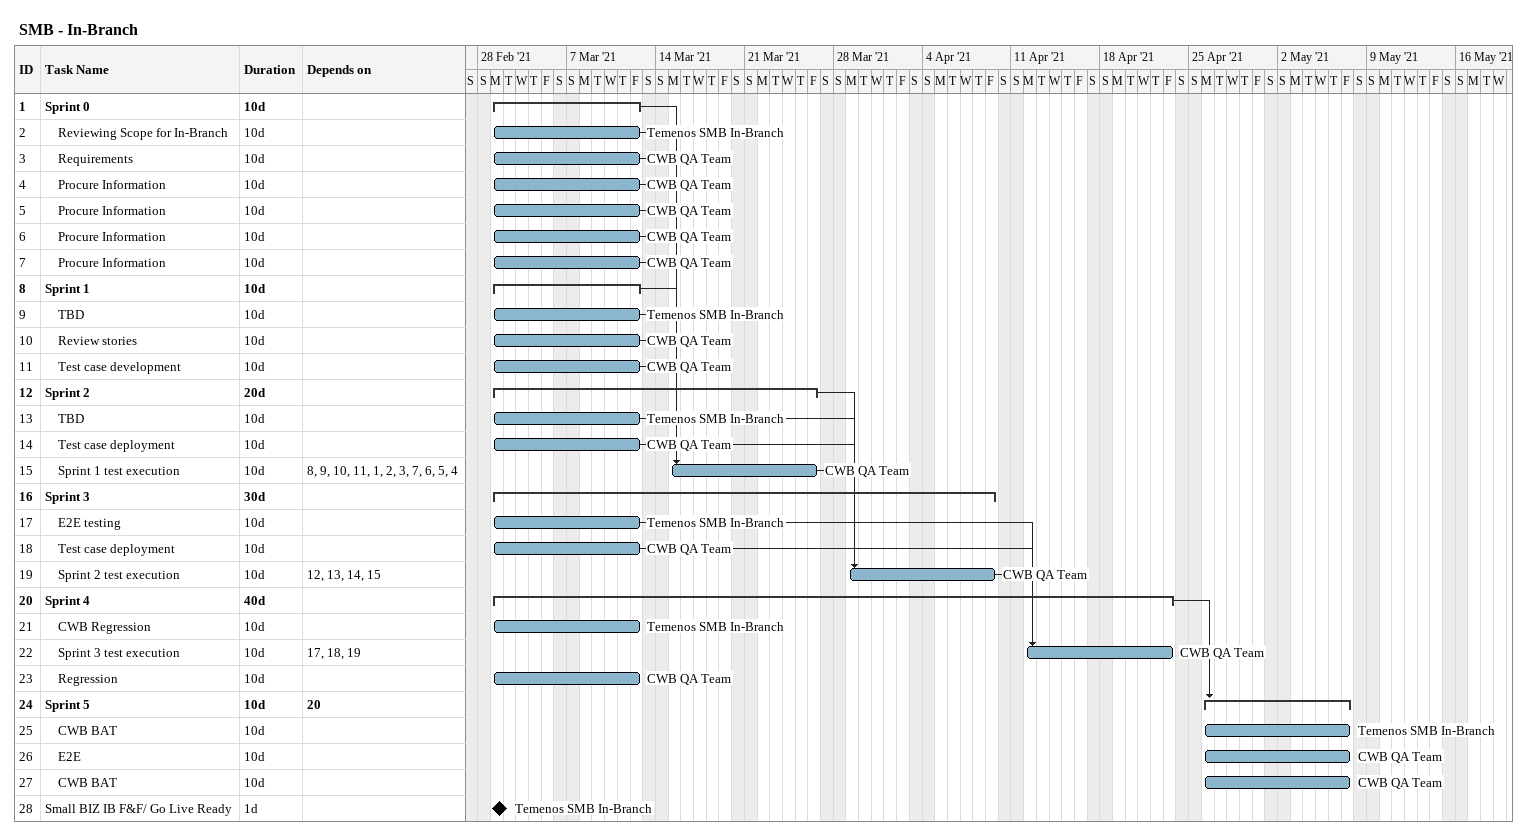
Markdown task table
SMB - In-Branch

| ID | Level | Task | Duration | Start | Finish | Predecessors | Resources |
|---|---|---|---|---|---|---|---|
| 1 | 1 | **Sprint 0** | 10d | 2021-03-01 | 2021-03-12 |  |  |
| 2 | 2 | Reviewing Scope for In-Branch | 10d | 2021-03-01 | 2021-03-12 |  | Temenos SMB In-Branch |
| 3 | 2 | Requirements | 10d | 2021-03-01 | 2021-03-12 |  | CWB QA Team |
| 4 | 2 | Procure Information | 10d | 2021-03-01 | 2021-03-12 |  | CWB QA Team |
| 5 | 2 | Procure Information | 10d | 2021-03-01 | 2021-03-12 |  | CWB QA Team |
| 6 | 2 | Procure Information | 10d | 2021-03-01 | 2021-03-12 |  | CWB QA Team |
| 7 | 2 | Procure Information | 10d | 2021-03-01 | 2021-03-12 |  | CWB QA Team |
| 8 | 1 | **Sprint 1** | 10d | 2021-03-01 | 2021-03-12 |  |  |
| 9 | 2 | TBD | 10d | 2021-03-01 | 2021-03-12 |  | Temenos SMB In-Branch |
| 10 | 2 | Review stories | 10d | 2021-03-01 | 2021-03-12 |  | CWB QA Team |
| 11 | 2 | Test case development | 10d | 2021-03-01 | 2021-03-12 |  | CWB QA Team |
| 12 | 1 | **Sprint 2** | 20d | 2021-03-01 | 2021-03-26 |  |  |
| 13 | 2 | TBD | 10d | 2021-03-01 | 2021-03-12 |  | Temenos SMB In-Branch |
| 14 | 2 | Test case deployment | 10d | 2021-03-01 | 2021-03-12 |  | CWB QA Team |
| 15 | 2 | Sprint 1 test execution | 10d | 2021-03-15 | 2021-03-26 | 8, 9, 10, 11, 1, 2, 3, 7, 6, 5, 4 | CWB QA Team |
| 16 | 1 | **Sprint 3** | 30d | 2021-03-01 | 2021-04-09 |  |  |
| 17 | 2 | E2E testing | 10d | 2021-03-01 | 2021-03-12 |  | Temenos SMB In-Branch |
| 18 | 2 | Test case deployment | 10d | 2021-03-01 | 2021-03-12 |  | CWB QA Team |
| 19 | 2 | Sprint 2 test execution | 10d | 2021-03-29 | 2021-04-09 | 12, 13, 14, 15 | CWB QA Team |
| 20 | 1 | **Sprint 4** | 40d | 2021-03-01 | 2021-04-23 |  |  |
| 21 | 2 | CWB Regression | 10d | 2021-03-01 | 2021-03-12 |  | Temenos SMB In-Branch |
| 22 | 2 | Sprint 3 test execution | 10d | 2021-04-12 | 2021-04-23 | 17, 18, 19 | CWB QA Team |
| 23 | 2 | Regression | 10d | 2021-03-01 | 2021-03-12 |  | CWB QA Team |
| 24 | 1 | **Sprint 5** | 10d | 2021-04-26 | 2021-05-07 | 20 |  |
| 25 | 2 | CWB BAT | 10d | 2021-04-26 | 2021-05-07 |  | Temenos SMB In-Branch |
| 26 | 2 | E2E | 10d | 2021-04-26 | 2021-05-07 |  | CWB QA Team |
| 27 | 2 | CWB BAT | 10d | 2021-04-26 | 2021-05-07 |  | CWB QA Team |
| 28 | 1 | Small BIZ IB F&F/ Go Live Ready | 1d | 2021-03-01 | 2021-03-01 |  | Temenos SMB In-Branch |
